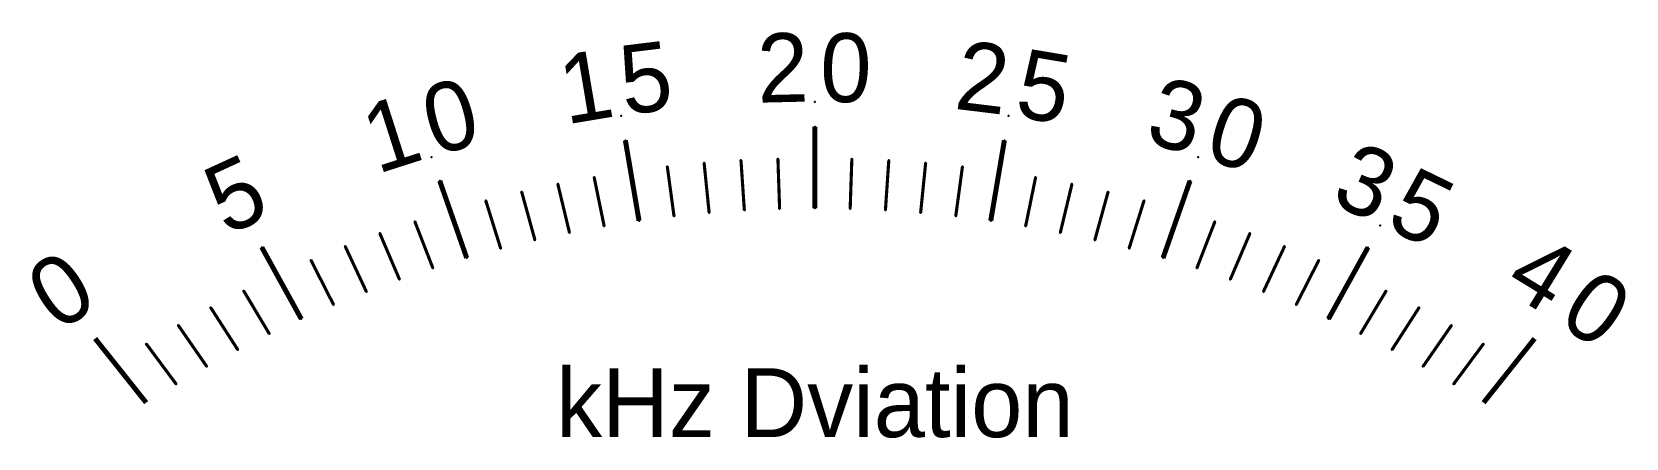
# Model space of a CAD drawing. Extents: x 18.2 to 81.8, y 18.6 to 34.8.
import ezdxf
from ezdxf.enums import TextEntityAlignment as Align

# ---------------------------------------------------------------- set-up
doc = ezdxf.new("R2010")
doc.units = 0
doc.layers.add('WORK', color=7, linetype='CONTINUOUS')

msp = doc.modelspace()

# ---------------------------------------------------------------- linework, layer by layer
at = {"layer": 'WORK', "color": 0}
for points, const_width in [([(41.908, 30.455), (42.452, 27.25)], 0.2), ([(49.465, 30.997), (49.465, 27.747)], 0.2), ([(57.021, 30.455), (56.477, 27.25)], 0.2), ([(43.58, 29.411), (43.848, 27.429)], 0.125), ([(45.047, 29.558), (45.248, 27.568)], 0.125), ([(46.517, 29.663), (46.652, 27.667)], 0.125), ([(47.99, 29.726), (48.058, 27.727)], 0.125), ([(50.939, 29.726), (50.871, 27.727)], 0.125), ([(52.412, 29.663), (52.277, 27.667)], 0.125), ([(53.882, 29.558), (53.681, 27.568)], 0.125), ([(55.349, 29.411), (55.081, 27.429)], 0.125), ([(34.506, 28.842), (35.58, 25.77)], 0.2), ([(39.212, 28.721), (39.679, 26.775)], 0.125), ([(40.661, 28.992), (41.062, 27.032)], 0.125), ([(58.268, 28.992), (57.867, 27.032)], 0.125), ([(59.717, 28.721), (59.25, 26.775)], 0.125), ([(64.423, 28.842), (63.349, 25.77)], 0.2), ([(36.34, 28.055), (36.937, 26.143)], 0.125), ([(37.771, 28.408), (38.303, 26.478)], 0.125), ([(61.158, 28.408), (60.626, 26.478)], 0.125), ([(62.589, 28.055), (61.992, 26.143)], 0.125), ([(32.114, 26.751), (32.901, 24.908)], 0.125), ([(33.51, 27.226), (34.234, 25.358)], 0.125), ([(65.419, 27.226), (64.695, 25.358)], 0.125), ([(66.815, 26.751), (66.028, 24.908)], 0.125), ([(27.41, 26.19), (28.985, 23.336)], 0.2), ([(30.732, 26.237), (31.581, 24.421)], 0.125), ([(68.197, 26.237), (67.348, 24.421)], 0.125), ([(71.519, 26.19), (69.944, 23.336)], 0.2), ([(29.366, 25.684), (30.275, 23.897)], 0.125), ([(69.563, 25.684), (68.654, 23.897)], 0.125), ([(26.683, 24.462), (27.711, 22.739)], 0.125), ([(72.247, 24.462), (71.218, 22.739)], 0.125), ([(25.368, 23.794), (26.454, 22.105)], 0.125), ([(73.561, 23.794), (72.475, 22.105)], 0.125), ([(24.073, 23.089), (25.216, 21.437)], 0.125), ([(74.856, 23.089), (73.713, 21.437)], 0.125), ([(20.764, 22.553), (22.799, 19.997)], 0.2), ([(22.799, 22.348), (23.997, 20.734)], 0.125), ([(76.13, 22.348), (74.932, 20.734)], 0.125), ([(76.13, 19.997), (78.165, 22.553)], 0.2)]:
    msp.add_lwpolyline(points, dxfattribs=dict(at, const_width=const_width))
for p in [(49.465, 31.997), (41.741, 31.441), (57.188, 31.441), (49.465, 30.997), (41.908, 30.455), (57.021, 30.455), (34.176, 29.787), (43.58, 29.411), (45.047, 29.558), (46.517, 29.663), (47.99, 29.726), (49.465, 29.747), (49.465, 29.747), (50.939, 29.726), (50.939, 29.726), (52.412, 29.663), (52.412, 29.663), (53.882, 29.558), (53.882, 29.558), (55.349, 29.411), (55.349, 29.411), (64.753, 29.787), (34.506, 28.842), (39.212, 28.721), (40.661, 28.992), (42.117, 29.222), (56.812, 29.222), (56.812, 29.222), (58.268, 28.992), (58.268, 28.992), (59.717, 28.721), (59.717, 28.721), (64.423, 28.842), (64.423, 28.842), (36.34, 28.055), (37.771, 28.408), (61.158, 28.408), (61.158, 28.408), (62.589, 28.055), (62.589, 28.055), (34.919, 27.66), (43.848, 27.429), (45.248, 27.568), (46.652, 27.667), (48.058, 27.727), (49.465, 27.747), (49.465, 27.747), (49.465, 27.747), (49.465, 27.747), (50.871, 27.727), (50.871, 27.727), (52.277, 27.667), (52.277, 27.667), (53.681, 27.568), (53.681, 27.568), (55.081, 27.429), (55.081, 27.429), (64.01, 27.66), (64.01, 27.66), (26.925, 27.068), (32.114, 26.751), (33.51, 27.226), (39.679, 26.775), (41.062, 27.032), (42.452, 27.25), (42.452, 27.25), (56.477, 27.25), (56.477, 27.25), (56.477, 27.25), (56.477, 27.25), (57.867, 27.032), (57.867, 27.032), (59.25, 26.775), (59.25, 26.775), (65.419, 27.226), (65.419, 27.226), (66.815, 26.751), (66.815, 26.751), (72.004, 27.068), (27.41, 26.19), (30.732, 26.237), (36.937, 26.143), (38.303, 26.478), (60.626, 26.478), (60.626, 26.478), (61.992, 26.143), (61.992, 26.143), (68.197, 26.237), (68.197, 26.237), (71.519, 26.19), (71.519, 26.19), (29.366, 25.684), (35.58, 25.77), (35.58, 25.77), (63.349, 25.77), (63.349, 25.77), (63.349, 25.77), (63.349, 25.77), (69.563, 25.684), (69.563, 25.684), (28.015, 25.092), (32.901, 24.908), (34.234, 25.358), (64.695, 25.358), (64.695, 25.358), (66.028, 24.908), (66.028, 24.908), (70.914, 25.092), (70.914, 25.092), (26.683, 24.462), (31.581, 24.421), (67.348, 24.421), (67.348, 24.421), (72.247, 24.462), (72.247, 24.462), (25.368, 23.794), (30.275, 23.897), (68.654, 23.897), (68.654, 23.897), (73.561, 23.794), (73.561, 23.794), (24.073, 23.089), (28.985, 23.336), (28.985, 23.336), (69.944, 23.336), (69.944, 23.336), (69.944, 23.336), (69.944, 23.336), (74.856, 23.089), (74.856, 23.089), (22.799, 22.348), (27.711, 22.739), (71.218, 22.739), (71.218, 22.739), (76.13, 22.348), (76.13, 22.348), (26.454, 22.105), (72.475, 22.105), (72.475, 22.105), (25.216, 21.437), (73.713, 21.437), (73.713, 21.437), (23.997, 20.734), (74.932, 20.734), (74.932, 20.734)]:
    msp.add_point(p, dxfattribs=at)

# ---------------------------------------------------------------- texts
for s, rotation, p in [('5', 7.00221, (42.882, 31.594)), ('2', 1.32458, (48.216, 31.982)), ('0', 358.72135, (50.67, 31.983)), ('2', 353.0552, (55.994, 31.6)), ('1', 9.50209, (40.55, 31.256)), ('5', 350.49791, (58.379, 31.256)), ('0', 15.22566, (35.283, 30.101)), ('3', 344.8777, (63.552, 30.127)), ('1', 17.77146, (32.983, 29.42)), ('0', 342.29744, (65.885, 29.44)), ('3', 336.60832, (70.903, 27.558)), ('5', 24.67033, (26.925, 27.068)), ('5', 334.07399, (73.074, 26.562)), ('4', 328.43081, (77.735, 24.005)), ('0', 32.89377, (20.138, 23.339)), ('0', 325.73572, (79.867, 22.625))]:
    msp.add_text(s, height=2.75, rotation=rotation, dxfattribs=at).set_placement(p, align=Align.CENTER)
msp.add_text('kHz Dviation', height=2.75, dxfattribs=at).set_placement((49.465, 18.622), align=Align.CENTER)

doc.saveas('drawing.dxf')
